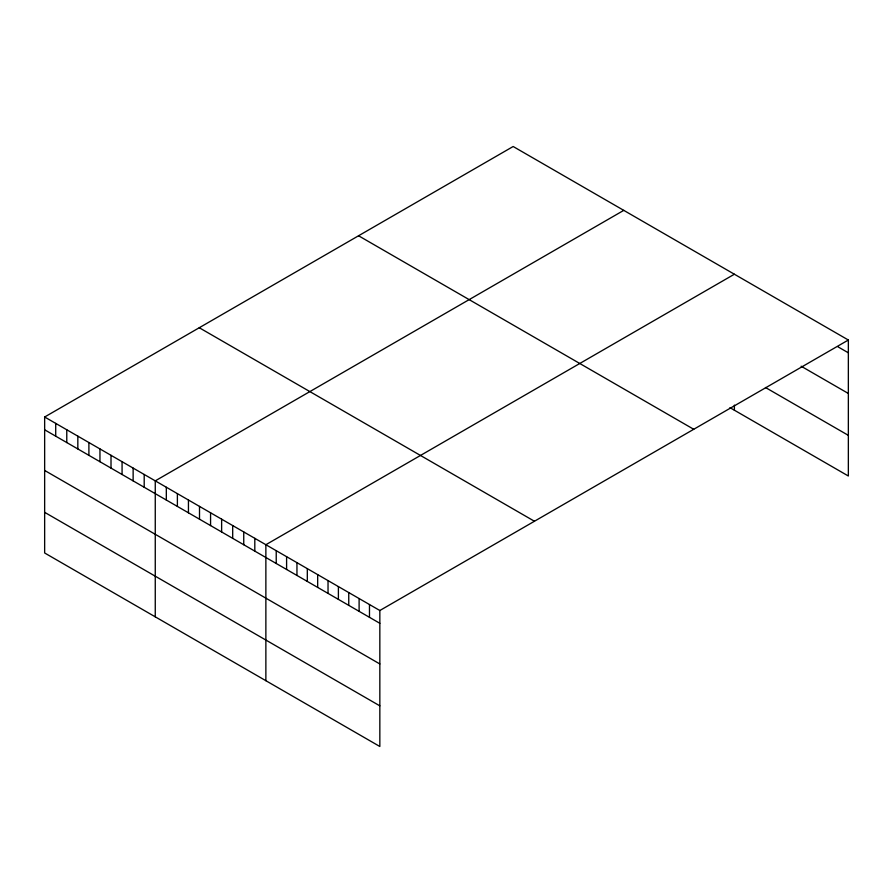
<?xml version="1.0" encoding="UTF-8"?>
<svg xmlns="http://www.w3.org/2000/svg" width="893" height="893" viewBox="0 0 893 893"><rect width="100%" height="100%" fill="white"/><g stroke="black" fill="none" stroke-linecap="round" stroke-linejoin="round"><path stroke-width="1.34" d="M848.35 340.021L379.838 610.511L379.838 746.492L44.65 552.979L44.65 416.998L513.162 146.508L848.35 340.021L848.35 476.002L729.961 407.654M623.772 210.357L155.259 480.858L155.259 616.84M734.392 274.218L265.868 544.719L265.868 680.7M837.991 346.83L848.35 352.813M801.155 366.219L848.35 393.467M765.468 387.495L848.35 435.349M358.551 235.763L693.738 429.287M199.262 327.731L534.449 521.255M44.65 416.998L379.838 610.511M44.65 429.79L379.838 623.303M44.65 470.444L379.838 663.957M44.65 512.325L379.838 705.85M734.392 405.121L734.392 410.211M369.479 604.528L369.479 617.331M359.109 598.556L359.109 611.348M348.75 592.572L348.75 605.365M338.391 586.589L338.391 599.382M328.032 580.606L328.032 593.399M317.674 574.623L317.674 587.415M307.315 568.64L307.315 581.432M296.956 562.668L296.956 575.46M286.597 556.685L286.597 569.477M276.227 550.702L276.227 563.494M254.806 538.334L254.806 551.126M243.744 531.949L243.744 544.741M232.693 525.564L232.693 538.356M221.631 519.179L221.631 531.971M210.569 512.783L210.569 525.586M199.507 506.398L199.507 519.19M188.445 500.013L188.445 512.805M177.383 493.628L177.383 506.42M166.321 487.243L166.321 500.035M144.197 474.473L144.197 487.265M133.135 468.088L133.135 480.88M122.073 461.703L122.073 474.496M111.011 455.318L111.011 468.111M99.96 448.922L99.96 461.726M88.898 442.537L88.898 455.33M77.836 436.152L77.836 448.945M66.774 429.767L66.774 442.56M55.712 423.382L55.712 436.175"/></g></svg>
